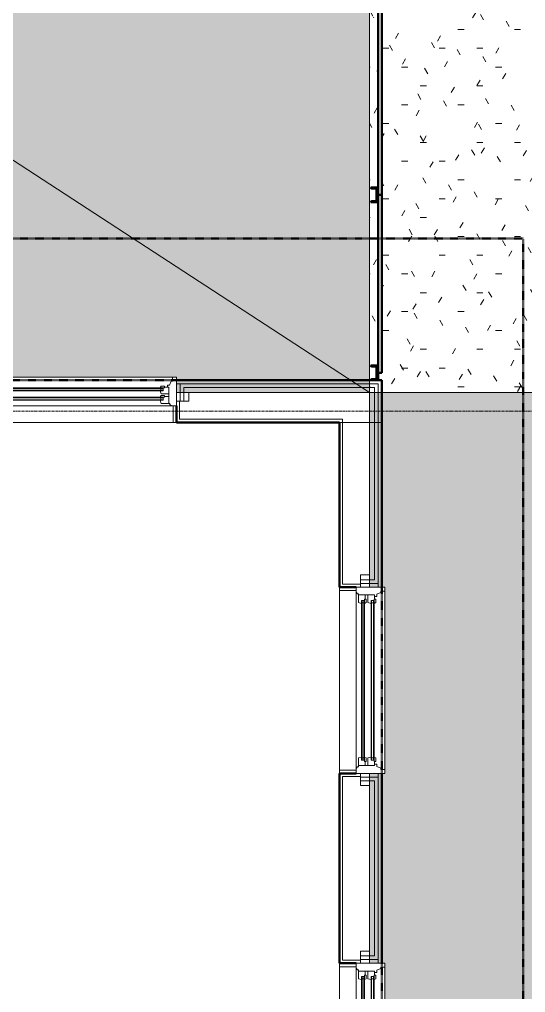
# Model space of a CAD drawing. Header units: inches. Extents: x -4235 to -464, y 9706 to 12425.
# Drawn here: x -2170.8 to -2067.5, y 10697.4 to 10896.1 of the extents above; entities that cross this region are included whole.
import ezdxf

# ---------------------------------------------------------------- set-up
doc = ezdxf.new("R2010")
doc.units = ezdxf.units.IN
doc.header["$MEASUREMENT"] = 0
doc.linetypes.add('Dash 1_16_', pattern=[0.125, 0.0625, -0.0625])
doc.linetypes.add('Grid Line 1_2_', pattern=[0.875, 0.5, -0.125, 0.125, -0.125])
for name, color, linetype, lineweight in [('A-FLOR-5', 71, 'Continuous', 13), ('A-FLOR-6', 50, 'Continuous', 13), ('A-FLOR-PATT-1', 9, 'Continuous', 9), ('A-GLAZ-1', 151, 'Continuous', 9), ('A-GLAZ-2', 151, 'Continuous', 20), ('A-GLAZ-CURT', 52, 'Continuous', 9), ('A-GLAZ-CURT-2', 52, 'Continuous', 50), ('A-GLAZ-CWMG', 51, 'Continuous', 9), ('A-GLAZ-CWMG-3', 51, 'Continuous', 50), ('A-WALL', 113, 'Continuous', 13), ('A-WALL-6', 113, 'Continuous', 9), ('A-WALL-7', 113, 'Continuous', 50), ('C-PROP-LINE-1', 91, 'Dash 1_16_', 50), ('S-GRID-1', 1, 'Grid Line 1_2_', 9)]:
    doc.layers.add(name, color=color, linetype=linetype, lineweight=lineweight)
pattern_1 = [(0, (0, 0), (15.36, 3.84), [1.267, -10.253, 1.267, -10.253, -61.44]), (0, (0, 0), (15.36, 3.84), [-23.04, 1.267, -21.773, 1.267, -10.253, -26.88]), (0, (0, 0), (15.36, 3.84), [-57.6, 1.267, -6.413, 1.267, -17.933]), (120, (5.76, 1.92), (-11.0055376, 11.3821502), [1.267, -10.253, 1.267, -10.253, -61.44]), (120, (5.76, 1.92), (-11.0055376, 11.3821502), [-23.04, 1.267, -21.773, 1.267, -10.253, -26.88]), (120, (5.76, 1.92), (-11.0055376, 11.3821502), [-57.6, 1.267, -6.413, 1.267, -17.933]), (240, (7.68, 9.6), (-4.3544624, -15.2221502), [1.267, -10.253, 1.267, -10.253, -61.44]), (240, (7.68, 9.6), (-4.3544624, -15.2221502), [-23.04, 1.267, -21.773, 1.267, -10.253, -26.88]), (240, (7.68, 9.6), (-4.3544624, -15.2221502), [-57.6, 1.267, -6.413, 1.267, -17.933])]

# ---------------------------------------------------------------- blocks, each defined once
blk = doc.blocks.new('Window-Double_Hung-Andersen-400_Series-Tilt_Wash - DOUBLE HUNG - COTTAGE - 1ST FLOOR-2889437-BACKGROUND - 1ST FLOOR')
at = {"layer": 'A-GLAZ-1'}
for p, q in [((-18.95, 4.31), (18.95, 4.31)), ((-18.95, 0.94), (-18.95, 4.31)), ((-18.32, 0.94), (-18.32, 4.31)), ((18.32, 0.94), (18.32, 4.31)), ((18.95, 4.31), (18.95, 0.94)), ((18.95, 0.94), (-18.95, 0.94)), ((-16.29, -0.31), (-15.7, -0.31)), ((-16.29, -0.69), (-15.7, -0.69)), ((-15.82, -0.69), (-15.82, -0.31)), ((-15.7, -0.19), (15.7, -0.19)), ((-15.7, -0.31), (15.7, -0.31)), ((-15.7, -0.69), (15.7, -0.69)), ((-15.7, -0.81), (15.7, -0.81)), ((16.29, -0.31), (15.7, -0.31)), ((16.29, -0.69), (15.7, -0.69)), ((15.82, -0.69), (15.82, -0.31)), ((-16.29, -2.25), (-15.7, -2.25)), ((-16.29, -2.63), (-15.7, -2.63)), ((-15.82, -2.63), (-15.82, -2.25)), ((-15.7, -2.13), (15.7, -2.13)), ((-15.7, -2.25), (15.7, -2.25)), ((-15.7, -2.63), (15.7, -2.63)), ((-15.7, -2.75), (15.7, -2.75)), ((16.29, -2.25), (15.7, -2.25)), ((16.29, -2.63), (15.7, -2.63)), ((15.82, -2.63), (15.82, -2.25))]:
    blk.add_line(p, q, dxfattribs=at)
at = {"layer": 'A-GLAZ-2'}
for p, q in [((-19.01, 0.94), (19.01, 0.94)), ((-19.01, -4.94), (-19.01, 0.94)), ((-17.67, 0.66), (-18, 0.94)), ((-17.67, 0.66), (-17.67, 0.44)), ((-17.67, 0.44), (-15.86, 0.44)), ((-17.42, -2.87), (-17.42, 0.44)), ((-15.86, 0.44), (-15.7, -0.19)), ((15.86, 0.44), (15.7, -0.19)), ((17.67, 0.44), (15.86, 0.44)), ((17.42, -2.87), (17.42, 0.44)), ((17.67, 0.66), (18, 0.94)), ((17.67, 0.66), (17.67, 0.44)), ((19.01, 0.94), (19.01, -4.94)), ((-17.42, -0.94), (-16.57, -0.94)), ((-17.42, -1.5), (-15.86, -1.5)), ((-16.57, -0.81), (-16.57, -1.16)), ((-15.7, -0.81), (-16.57, -0.81)), ((-15.86, -1.16), (-16.57, -1.16)), ((-16.29, -0.81), (-16.29, -0.19)), ((-15.7, -0.19), (-16.29, -0.19)), ((-15.86, -1.16), (-15.7, -0.81)), ((-15.86, -1.5), (-15.7, -2.13)), ((15.7, -0.19), (16.29, -0.19)), ((15.86, -1.16), (15.7, -0.81)), ((15.7, -0.81), (16.57, -0.81)), ((15.86, -1.5), (15.7, -2.13)), ((15.86, -1.16), (16.57, -1.16)), ((17.42, -1.5), (15.86, -1.5)), ((16.29, -0.81), (16.29, -0.19)), ((16.57, -0.81), (16.57, -1.16)), ((17.42, -0.94), (16.57, -0.94)), ((-19.01, -3.56), (-20.51, -3.56)), ((-17.92, -4.13), (-17.61, -3.31)), ((-17.61, -3.31), (-17.14, -3.31)), ((-17.42, -2.87), (-16.57, -2.87)), ((-17.14, -3.31), (-17.14, -2.87)), ((-16.57, -2.75), (-16.57, -3.09)), ((-15.7, -2.75), (-16.57, -2.75)), ((-15.86, -3.09), (-16.57, -3.09)), ((-16.29, -2.75), (-16.29, -2.13)), ((-15.7, -2.13), (-16.29, -2.13)), ((-15.86, -3.09), (-15.7, -2.75)), ((15.7, -2.13), (16.29, -2.13)), ((15.86, -3.09), (15.7, -2.75)), ((15.7, -2.75), (16.57, -2.75)), ((15.86, -3.09), (16.57, -3.09)), ((16.29, -2.75), (16.29, -2.13)), ((16.57, -2.75), (16.57, -3.09)), ((17.42, -2.87), (16.57, -2.87)), ((17.14, -3.31), (17.14, -2.87)), ((17.61, -3.31), (17.14, -3.31)), ((17.92, -4.13), (17.61, -3.31)), ((19.01, -3.56), (20.51, -3.56)), ((19.01, -4.94), (-19.01, -4.94)), ((-18.2, -4.13), (-17.92, -4.13)), ((-18.2, -4.94), (-18.2, -4.13)), ((18.2, -4.13), (17.92, -4.13)), ((18.2, -4.94), (18.2, -4.13))]:
    blk.add_line(p, q, dxfattribs=at)
blk = doc.blocks.new('Horizontal_Siding - Horizontal_Siding-2867908-BACKGROUND - 1ST FLOOR')
at = {"layer": 'A-GLAZ-CURT-2'}
for p, q in [((18.16, -1.5), (-18.16, -1.5)), ((-18.16, -1.5), (-18.16, -2.25)), ((18.16, -2.25), (18.16, -1.5)), ((-18.16, -2.25), (18.16, -2.25))]:
    blk.add_line(p, q, dxfattribs=at)
blk = doc.blocks.new('Horizontal_Siding - Horizontal_Siding-2867907-BACKGROUND - 1ST FLOOR')
at = {"layer": 'A-GLAZ-CURT-2'}
for p, q in [((18.91, -1.5), (-18.91, -1.5)), ((-18.91, -1.5), (-18.91, -2.25)), ((18.91, -2.25), (18.91, -1.5)), ((-18.91, -2.25), (18.91, -2.25))]:
    blk.add_line(p, q, dxfattribs=at)
blk = doc.blocks.new('Rectangular Mullion - RAILING POST-2806293-BACKGROUND - 1ST FLOOR')
at = {"layer": 'A-GLAZ-CWMG-3'}
for p, q in [((0, 1.5), (-3, 1.5)), ((-3, 1.5), (-3, 0)), ((-2.79, 0.21), (-2.72, 1.18)), ((-2.72, 1.18), (-0.28, 1.18)), ((-0.28, 1.18), (-0.21, 0.21)), ((0, 0), (0, 1.5))]:
    blk.add_line(p, q, dxfattribs=at)
for centre, start, end in [((-3, 0.21), 270, 0.528), ((0, 0.21), 179.472, 270)]:
    blk.add_arc(centre, 0.21, start, end, dxfattribs=at)
blk = doc.blocks.new('Rectangular Mullion - RAILING POST-2669755-BACKGROUND - 1ST FLOOR')
at = {"layer": 'A-GLAZ-CWMG-3'}
for p, q in [((-1.5, 0), (-1.5, 1.5)), ((-1.5, 1.5), (1.5, 1.5)), ((-1.22, 1.18), (-1.29, 0.21)), ((1.22, 1.18), (-1.22, 1.18)), ((1.29, 0.21), (1.22, 1.18)), ((1.5, 1.5), (1.5, 0))]:
    blk.add_line(p, q, dxfattribs=at)
for centre, radius, start, end in [((-1.5, 0.21), 0.21, 270, 0.528), ((1.5, 0.21), 0.211, 179.472, 270)]:
    blk.add_arc(centre, radius, start, end, dxfattribs=at)
blk = doc.blocks.new('Family - ___-2835860-BACKGROUND - 1ST FLOOR')
at = {"layer": 'C-PROP-LINE-1'}
for p, q in [((-2067.92, 10851.39), (-3401.42, 10851.39)), ((-2067.92, 9980.19), (-2067.92, 10851.39))]:
    blk.add_line(p, q, dxfattribs=at)
blk = doc.blocks.new('Family - ___-2835903-BACKGROUND - 1ST FLOOR')
at = {"layer": 'C-PROP-LINE-1'}
for p, q in [((-2096.82, 10822.49), (-3400.92, 10822.49)), ((-2096.82, 10009.09), (-2096.82, 10822.49))]:
    blk.add_line(p, q, dxfattribs=at)
blk = doc.blocks.new('Family - ___-2835932-BACKGROUND - 1ST FLOOR')
at = {"layer": 'C-PROP-LINE-1'}
for p, q in [((-2067.92, 10851.39), (-3401.42, 10851.39)), ((-2067.92, 9980.19), (-2067.92, 10851.39))]:
    blk.add_line(p, q, dxfattribs=at)

msp = doc.modelspace()

# ---------------------------------------------------------------- hatches: boundary and pattern name
at = {"layer": 'A-FLOR-PATT-1'}
h = msp.add_hatch(dxfattribs=at)
h.set_pattern_fill('FP_9', color=256, style=0, pattern_type=2)
h.set_pattern_definition([(0, (-0.233, 0), (15.359, 3.84), [1.267, -10.252, 1.267, -10.252, -61.436]), (0, (-0.233, 0), (15.359, 3.84), [-23.039, 1.267, -21.771, 1.267, -10.252, -26.878]), (0, (-0.233, 0), (15.359, 3.84), [-57.596, 1.267, -6.412, 1.267, -17.932]), (119.998, (5.527, 1.92), (-11.0051402, 11.3825344), [1.267, -10.253, 1.267, -10.253, -61.439]), (119.998, (5.527, 1.92), (-11.0051402, 11.3825344), [-23.04, 1.267, -21.772, 1.267, -10.253, -26.88]), (119.998, (5.527, 1.92), (-11.0051402, 11.3825344), [-57.599, 1.267, -6.413, 1.267, -17.933]), (240.002, (7.446, 9.6), (-4.3539311, -15.2223022), [1.267, -10.253, 1.267, -10.253, -61.439]), (240.002, (7.446, 9.6), (-4.3539311, -15.2223022), [-23.04, 1.267, -21.772, 1.267, -10.253, -26.88]), (240.002, (7.446, 9.6), (-4.3539311, -15.2223022), [-57.599, 1.267, -6.413, 1.267, -17.933])])
h.paths.add_polyline_path([(-2099.32, 10819.99), (-2099.32, 11049.39), (-2215.52, 11049.39), (-2215.52, 10895.66), (-2100.76, 10820.93)], flags=0)
h.paths.add_polyline_path([(-2274.69, 10934.19), (-2251.52, 10934.19), (-2251.52, 11061.29), (-2434.26, 11061.29), (-2445.88, 11053.74), (-2445.22, 11052.77), (-2444.58, 11051.08), (-2444.36, 11049.29), (-2444.58, 11047.49), (-2445.22, 11045.8), (-2445.49, 11045.41), (-2275.12, 10934.47)], flags=0)
h.paths.add_polyline_path([(-2261.32, 11051.59), (-2262.36, 11051.73), (-2263.32, 11052.13), (-2264.15, 11052.76), (-2264.79, 11053.59), (-2265.19, 11054.55), (-2265.32, 11055.59), (-2265.19, 11056.62), (-2264.79, 11057.59), (-2264.15, 11058.42), (-2263.32, 11059.05), (-2262.36, 11059.45), (-2261.32, 11059.59), (-2260.29, 11059.45), (-2259.32, 11059.05), (-2258.5, 11058.42), (-2257.86, 11057.59), (-2257.46, 11056.62), (-2257.32, 11055.59), (-2257.46, 11054.55), (-2257.86, 11053.59), (-2258.5, 11052.76), (-2259.32, 11052.13), (-2260.29, 11051.73)], flags=0)
h.paths.add_polyline_path([(-2360.34, 11109.29), (-2251.52, 11109.29), (-2251.52, 11164.59), (-2275.18, 11164.59), (-2294.99, 11151.72)], flags=0)
h.paths.add_polyline_path([(-2215.52, 11109.39), (-2099.32, 11109.39), (-2099.32, 11278.79), (-2215.52, 11203.33), (-2215.52, 11118.6)], flags=0)
h = msp.add_hatch(dxfattribs=at)
h.set_pattern_fill('FP_5', color=256, style=0, pattern_type=2)
h.set_pattern_definition(pattern_1)
h.paths.add_polyline_path([(-2070.75, 10819.99), (-1940.32, 10819.99), (-1940.32, 11049.39), (-2096.82, 11049.39), (-2096.82, 10823.99), (-2097.57, 10823.99), (-2097.57, 10822.49), (-2099.07, 10822.49), (-2099.01, 10822.64), (-2098.78, 10822.71), (-2097.89, 10822.76), (-2097.89, 10825.21), (-2098.86, 10825.28), (-2099.01, 10825.34), (-2099.07, 10825.49), (-2097.57, 10825.49), (-2097.57, 10858.81), (-2099.07, 10858.81), (-2099.01, 10858.96), (-2098.86, 10859.02), (-2097.89, 10859.08), (-2097.89, 10861.53), (-2098.86, 10861.6), (-2099.01, 10861.66), (-2099.07, 10861.81), (-2097.57, 10861.81), (-2097.57, 10896.62), (-2099.07, 10896.62), (-2099.01, 10896.77), (-2098.86, 10896.83), (-2097.89, 10896.9), (-2097.89, 10899.35), (-2098.86, 10899.41), (-2099.01, 10899.47), (-2099.07, 10899.62), (-2097.57, 10899.62), (-2097.57, 10934.44), (-2099.07, 10934.44), (-2099.01, 10934.59), (-2098.86, 10934.65), (-2097.89, 10934.71), (-2097.89, 10937.16), (-2098.86, 10937.23), (-2099.01, 10937.29), (-2099.07, 10937.44), (-2097.57, 10937.44), (-2097.57, 10972.26), (-2099.07, 10972.26), (-2099.01, 10972.41), (-2098.86, 10972.47), (-2097.89, 10972.53), (-2097.89, 10974.98), (-2098.86, 10975.05), (-2099.01, 10975.11), (-2099.07, 10975.26), (-2097.57, 10975.26), (-2097.57, 11010.07), (-2099.07, 11010.07), (-2099.01, 11010.22), (-2098.86, 11010.28), (-2097.89, 11010.35), (-2097.89, 11012.8), (-2098.86, 11012.86), (-2099.01, 11012.92), (-2099.07, 11013.07), (-2097.57, 11013.07), (-2097.57, 11047.89), (-2099.07, 11047.89), (-2099.01, 11048.04), (-2098.86, 11048.1), (-2097.89, 11048.16), (-2097.89, 11049.39), (-2099.32, 11049.39), (-2099.32, 10819.99), (-2096.82, 10819.99)], flags=0)
h = msp.add_hatch(dxfattribs=at)
h.set_pattern_fill('FP_6', color=256, style=0, pattern_type=2)
h.set_pattern_definition([(0, (0, 3.223), (15.36, 3.839), [1.267, -10.253, 1.267, -10.253, -61.44]), (0, (0, 3.223), (15.36, 3.839), [-23.04, 1.267, -21.773, 1.267, -10.253, -26.88]), (0, (0, 3.223), (15.36, 3.839), [-57.6, 1.267, -6.413, 1.267, -17.933]), (120.004, (5.76, 5.143), (-11.0058321, 11.3805159), [1.267, -10.252, 1.267, -10.252, -61.433]), (120.004, (5.76, 5.143), (-11.0058321, 11.3805159), [-23.037, 1.267, -21.77, 1.267, -10.252, -26.877]), (120.004, (5.76, 5.143), (-11.0058321, 11.3805159), [-57.593, 1.267, -6.412, 1.267, -17.931]), (239.996, (7.68, 12.822), (-4.354525, -15.2201142), [1.267, -10.252, 1.267, -10.252, -61.433]), (239.996, (7.68, 12.822), (-4.354525, -15.2201142), [-23.037, 1.267, -21.77, 1.267, -10.252, -26.877]), (239.996, (7.68, 12.822), (-4.354525, -15.2201142), [-57.593, 1.267, -6.412, 1.267, -17.931])])
h.paths.add_polyline_path([(-2638.97, 10819.99), (-2637.74, 10819.99), (-2637.74, 10822.49), (-2637.92, 10822.49), (-2637.92, 10853.85), (-2670.05, 10819.99), (-2639.24, 10819.99)], flags=0)
h.paths.add_polyline_path([(-2561.57, 10819.99), (-2445.74, 10819.99), (-2445.74, 10823.11), (-2407.71, 10823.11), (-2407.71, 10819.99), (-2407.34, 10819.99), (-2407.34, 10823.11), (-2369.31, 10823.11), (-2369.31, 10819.99), (-2348.97, 10819.99), (-2348.97, 10822.49), (-2369.12, 10822.49), (-2369.12, 10934.19), (-2274.69, 10934.19), (-2445.49, 11045.41), (-2446.25, 11044.32), (-2447.6, 11043.12), (-2449.2, 11042.28), (-2450.96, 11041.84), (-2452.76, 11041.84), (-2454.52, 11042.28), (-2456.12, 11043.12), (-2457.33, 11044.19), (-2484.32, 11015.73), (-2484.32, 10822.49), (-2562.26, 10822.49), (-2562.26, 10819.99), (-2561.64, 10819.99)], flags=0)
h.paths.add_polyline_path([(-2599.35, 10819.99), (-2598.39, 10819.99), (-2598.39, 10822.49), (-2599.71, 10822.49), (-2599.71, 10819.99)], flags=0)
h.paths.add_polyline_path([(-2272, 10819.99), (-2176.75, 10819.99), (-2176.75, 10823.11), (-2138.72, 10823.11), (-2138.72, 10819.99), (-2099.32, 10819.99), (-2215.52, 10895.66), (-2215.52, 10822.49), (-2273.5, 10822.49), (-2273.5, 10819.99), (-2272.27, 10819.99)], flags=0)
h.paths.add_polyline_path([(-2312.15, 10819.99), (-2311.52, 10819.99), (-2311.52, 10822.49), (-2312.85, 10822.49), (-2312.85, 10819.99), (-2312.22, 10819.99)], flags=0)
h.paths.add_polyline_path([(-2520.32, 10934.19), (-2520.32, 10977.79), (-2561.69, 10934.19), (-2543.92, 10934.19)], flags=0)
h = msp.add_hatch(dxfattribs=at)
h.set_pattern_fill('FP_5', color=256, style=0, pattern_type=2)
h.set_pattern_definition(pattern_1)
h.paths.add_polyline_path([(-2097.47, 10011.59), (-1940.32, 10011.59), (-1940.32, 10819.99), (-2099.32, 10819.99), (-2099.32, 10780.21), (-2096.2, 10780.21), (-2096.2, 10742.19), (-2099.32, 10742.19), (-2099.32, 10703.41), (-2096.2, 10703.41), (-2096.2, 10665.39), (-2099.32, 10665.39), (-2099.32, 10665.01), (-2096.2, 10665.01), (-2096.2, 10626.99), (-2099.32, 10626.99), (-2099.32, 10570.86), (-2096.82, 10570.86), (-2096.82, 10571.43), (-2095.82, 10571.43), (-2095.82, 10542.43), (-2096.82, 10542.43), (-2096.82, 10542.99), (-2099.32, 10542.99), (-2099.32, 10511.41), (-2096.2, 10511.41), (-2096.2, 10473.39), (-2099.32, 10473.39), (-2099.32, 10396.21), (-2096.2, 10396.21), (-2096.2, 10358.19), (-2099.32, 10358.19), (-2099.32, 10357.81), (-2096.2, 10357.81), (-2096.2, 10319.79), (-2099.32, 10319.79), (-2099.32, 10289.59), (-2096.82, 10289.59), (-2096.82, 10290.15), (-2095.82, 10290.15), (-2095.82, 10261.15), (-2096.82, 10261.15), (-2096.82, 10261.71), (-2099.32, 10261.71), (-2099.32, 10204.21), (-2096.2, 10204.21), (-2096.2, 10166.19), (-2099.32, 10166.19), (-2099.32, 10165.81), (-2096.2, 10165.81), (-2096.2, 10127.79), (-2099.32, 10127.79), (-2099.32, 10127.41), (-2096.2, 10127.41), (-2096.2, 10089.39), (-2099.32, 10089.39), (-2099.32, 10011.59), (-2097.57, 10011.59)], flags=0)

# ---------------------------------------------------------------- linework, layer by layer
at = {"layer": 'A-FLOR-5'}
for p, q in [((-2099.32, 11049.39), (-2099.32, 10821.74)), ((-2099.32, 10819.99), (-2215.52, 10895.66)), ((-2099.32, 10819.99), (-1940.32, 10819.99))]:
    msp.add_line(p, q, dxfattribs=at)
at = {"layer": 'A-FLOR-6'}
for p, q in [((-2099.32, 10821.71), (-2099.32, 10820.99)), ((-2099.32, 10820.96), (-2099.32, 10819.99))]:
    msp.add_line(p, q, dxfattribs=at)
at = {"layer": 'A-WALL'}
for p, q in [((-2137.97, 10821.74), (-2137.97, 10818.18)), ((-2097.57, 10821.74), (-2137.97, 10821.74)), ((-2097.57, 10780.96), (-2097.57, 10821.74)), ((-2099.32, 10819.99), (-2099.32, 10814.49)), ((-2098.32, 10820.99), (-2098.32, 10819.99)), ((-2137.97, 10818.18), (-2138.72, 10818.18)), ((-2104.82, 10814.49), (-2104.82, 10813.86)), ((-2101.14, 10780.96), (-2097.57, 10780.96)), ((-2101.14, 10780.21), (-2101.14, 10780.96))]:
    msp.add_line(p, q, dxfattribs=at)
at = {"layer": 'A-WALL-6'}
for p, q in [((-2138.72, 10819.99), (-2099.32, 10819.99)), ((-2137.22, 10820.99), (-2137.22, 10818.18)), ((-2098.32, 10820.99), (-2137.22, 10820.99)), ((-2136.22, 10819.99), (-2136.22, 10818.18)), ((-2098.32, 10781.71), (-2098.32, 10819.99)), ((-2138.1, 10818.18), (-2138.1, 10814.49)), ((-2137.97, 10818.18), (-2136.22, 10818.18)), ((-2138.72, 10813.86), (-2138.79, 10813.86)), ((-2138.1, 10814.49), (-2104.82, 10814.49)), ((-2105.45, 10813.86), (-2096.82, 10813.86)), ((-2104.82, 10813.86), (-2104.82, 10780.84)), ((-2099.32, 10814.49), (-2099.32, 10780.21)), ((-2101.14, 10782.71), (-2101.14, 10780.96)), ((-2101.14, 10782.71), (-2099.32, 10782.71)), ((-2101.14, 10781.71), (-2098.32, 10781.71)), ((-2105.45, 10780.21), (-2105.45, 10780.15)), ((-2104.82, 10780.84), (-2101.14, 10780.84)), ((-2105.45, 10742.19), (-2105.45, 10742.25)), ((-2101.14, 10742.19), (-2101.14, 10739.69)), ((-2099.32, 10703.41), (-2099.32, 10742.19)), ((-2104.82, 10741.57), (-2104.82, 10704.04)), ((-2101.14, 10741.57), (-2104.82, 10741.57)), ((-2097.57, 10741.44), (-2101.14, 10741.44)), ((-2098.32, 10740.69), (-2101.14, 10740.69)), ((-2099.32, 10739.69), (-2101.14, 10739.69)), ((-2098.32, 10704.91), (-2098.32, 10740.69)), ((-2097.57, 10704.16), (-2097.57, 10741.44)), ((-2101.14, 10705.91), (-2101.14, 10703.41)), ((-2101.14, 10705.91), (-2099.32, 10705.91)), ((-2104.82, 10704.04), (-2101.14, 10704.04)), ((-2101.14, 10704.91), (-2098.32, 10704.91)), ((-2101.14, 10704.16), (-2097.57, 10704.16)), ((-2105.45, 10703.35), (-2105.45, 10703.41)), ((-2105.45, 10703.35), (-2105.45, 10703.35))]:
    msp.add_line(p, q, dxfattribs=at)
at = {"layer": 'A-WALL-7'}
for p, q in [((-2096.82, 10822.49), (-2138.72, 10822.49)), ((-2096.82, 10780.21), (-2096.82, 10822.49)), ((-2138.72, 10817.24), (-2138.72, 10813.86)), ((-2138.72, 10813.86), (-2105.45, 10813.86)), ((-2105.45, 10813.86), (-2105.45, 10780.21)), ((-2105.45, 10780.21), (-2102.07, 10780.21)), ((-2102.07, 10742.19), (-2105.45, 10742.19)), ((-2105.45, 10742.19), (-2105.45, 10703.41)), ((-2096.82, 10703.41), (-2096.82, 10742.19)), ((-2105.45, 10703.41), (-2102.07, 10703.41))]:
    msp.add_line(p, q, dxfattribs=at)
at = {"layer": 'S-GRID-1'}
msp.add_line((-464.45, 10816.19), (-4185.7, 10816.19), dxfattribs=at)

# ---------------------------------------------------------------- block references
at = {"layer": 'A-GLAZ-1'}
for p, rotation in [((-2157.74, 10818.18), 180), ((-2101.14, 10761.2), 89.99999999999882), ((-2101.14, 10684.4), 89.99999999999882)]:
    msp.add_blockref('Window-Double_Hung-Andersen-400_Series-Tilt_Wash - DOUBLE HUNG - COTTAGE - 1ST FLOOR-2889437-BACKGROUND - 1ST FLOOR', p, dxfattribs=dict(at, rotation=rotation))
at = {"layer": 'A-GLAZ-CURT', "rotation": 89.99999999999952}
for name, p in [('Horizontal_Siding - Horizontal_Siding-2867907-BACKGROUND - 1ST FLOOR', (-2099.07, 10879.21)), ('Horizontal_Siding - Horizontal_Siding-2867908-BACKGROUND - 1ST FLOOR', (-2099.07, 10842.15))]:
    msp.add_blockref(name, p, dxfattribs=at)
at = {"layer": 'A-GLAZ-CWMG', "extrusion": (0, 0, -1), "rotation": 90.0000000000005}
msp.add_blockref('Rectangular Mullion - RAILING POST-2669755-BACKGROUND - 1ST FLOOR', (2099.07, 10860.31), dxfattribs=at)
at = {"layer": 'A-GLAZ-CWMG', "rotation": 269.9999999999995}
msp.add_blockref('Rectangular Mullion - RAILING POST-2806293-BACKGROUND - 1ST FLOOR', (-2099.07, 10822.49), dxfattribs=at)
at = {"layer": 'C-PROP-LINE-1'}
for name in ['Family - ___-2835860-BACKGROUND - 1ST FLOOR', 'Family - ___-2835932-BACKGROUND - 1ST FLOOR', 'Family - ___-2835903-BACKGROUND - 1ST FLOOR']:
    msp.add_blockref(name, (0, 0), dxfattribs=at)

doc.saveas('drawing.dxf')
